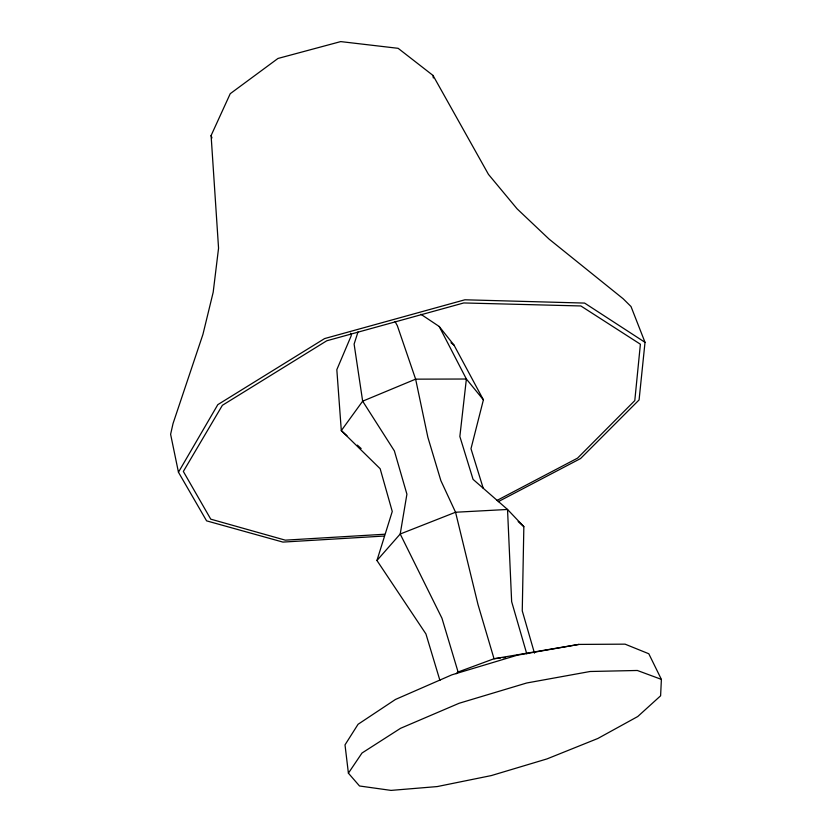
<?xml version="1.0" encoding="UTF-8"?>
<svg xmlns="http://www.w3.org/2000/svg" width="832" height="832" viewBox="0 0 832 832"><rect width="100%" height="100%" fill="white"/><g stroke="black" fill="none" stroke-linecap="round" stroke-linejoin="round"><path stroke-width="1.25" d="M420.846 314.236L439.202 326.477L466.378 379.018L459.857 436.509L473.065 479.367L507.53 509.465L523.848 526.666L522.257 610.854L534.466 653.141M661.388 679.38L660.608 695.802L637.749 716.529L597.834 738.483L546.998 758.909L491.306 775.58L437.216 786.573L391.05 790.4L359.518 785.99L348.4 773.178L345.01 744.869L358.062 724.287L395.47 699.452L451.901 674.825L517.338 655.179L578.854 644.415L625.071 644.155L648.794 653.754L661.388 679.38L637.343 670.478L590.096 671.497L526.687 682.999L459.139 703.258L400.556 728.312L362.003 753.022L348.4 773.178M383.843 536.058L282.922 542.09L206.586 520.853L178.454 472.233L170.612 434.294L173.035 423.561L202.935 334.381L213.19 292.23L218.556 248.175L211.099 135.543L230.246 93.683L277.971 58.458L340.714 41.6L398.133 48.318L433.025 75.452L488.467 174.377L517.088 208.822L549.068 239.096L623.158 298.761L631.01 306.53L645.018 342.337L639.08 399.922L580.538 458.557L498.243 501.675M439.202 326.477L453.981 345.072L483.402 399.838L470.985 448.729L483.226 488.28M439.93 680.451L425.942 633.953L376.948 560.498L392.257 511.472L380.162 468.738L341.307 430.612L336.825 369.678L351.27 335.629L350.584 333.174M358.01 331.926L354.11 344.084L362.658 401.18L394.368 450.892L406.91 494.177L400.213 534.009L376.948 560.498M178.454 472.233L217.818 404.643L324.615 338.572L464.88 299.79L584.605 303.077L645.018 342.337M456.165 673.722L458.089 672.017L494.031 658.736L578.854 644.415M497.078 500.386L577.574 458.12L634.795 400.587L640.39 344.219L580.861 305.958L463.778 302.952L326.768 340.777L222.373 405.309L183.342 471.453L210.756 519.158L285.303 540.155L384.478 534.248M500.396 658.039L494.031 658.736L478.015 604.594L455.551 512.242L440.866 480.626L427.866 437.289L415.636 379.153L397.342 325.718L394.992 321.443M502.944 657.769L505.492 657.488M450.954 342.732L453.981 345.072M518.149 521.539L523.848 526.666M346.975 435.729L341.307 430.612L362.658 401.18L415.636 379.153L466.378 379.018L483.402 399.838M357.365 445.12L361.14 448.531M211.099 135.543L211.952 137.946M458.089 672.017L441.958 618.238L400.213 534.009L455.551 512.242L507.53 509.465L511.649 601.65L526.781 653.89M433.025 75.452L433.337 77.99"/></g></svg>
